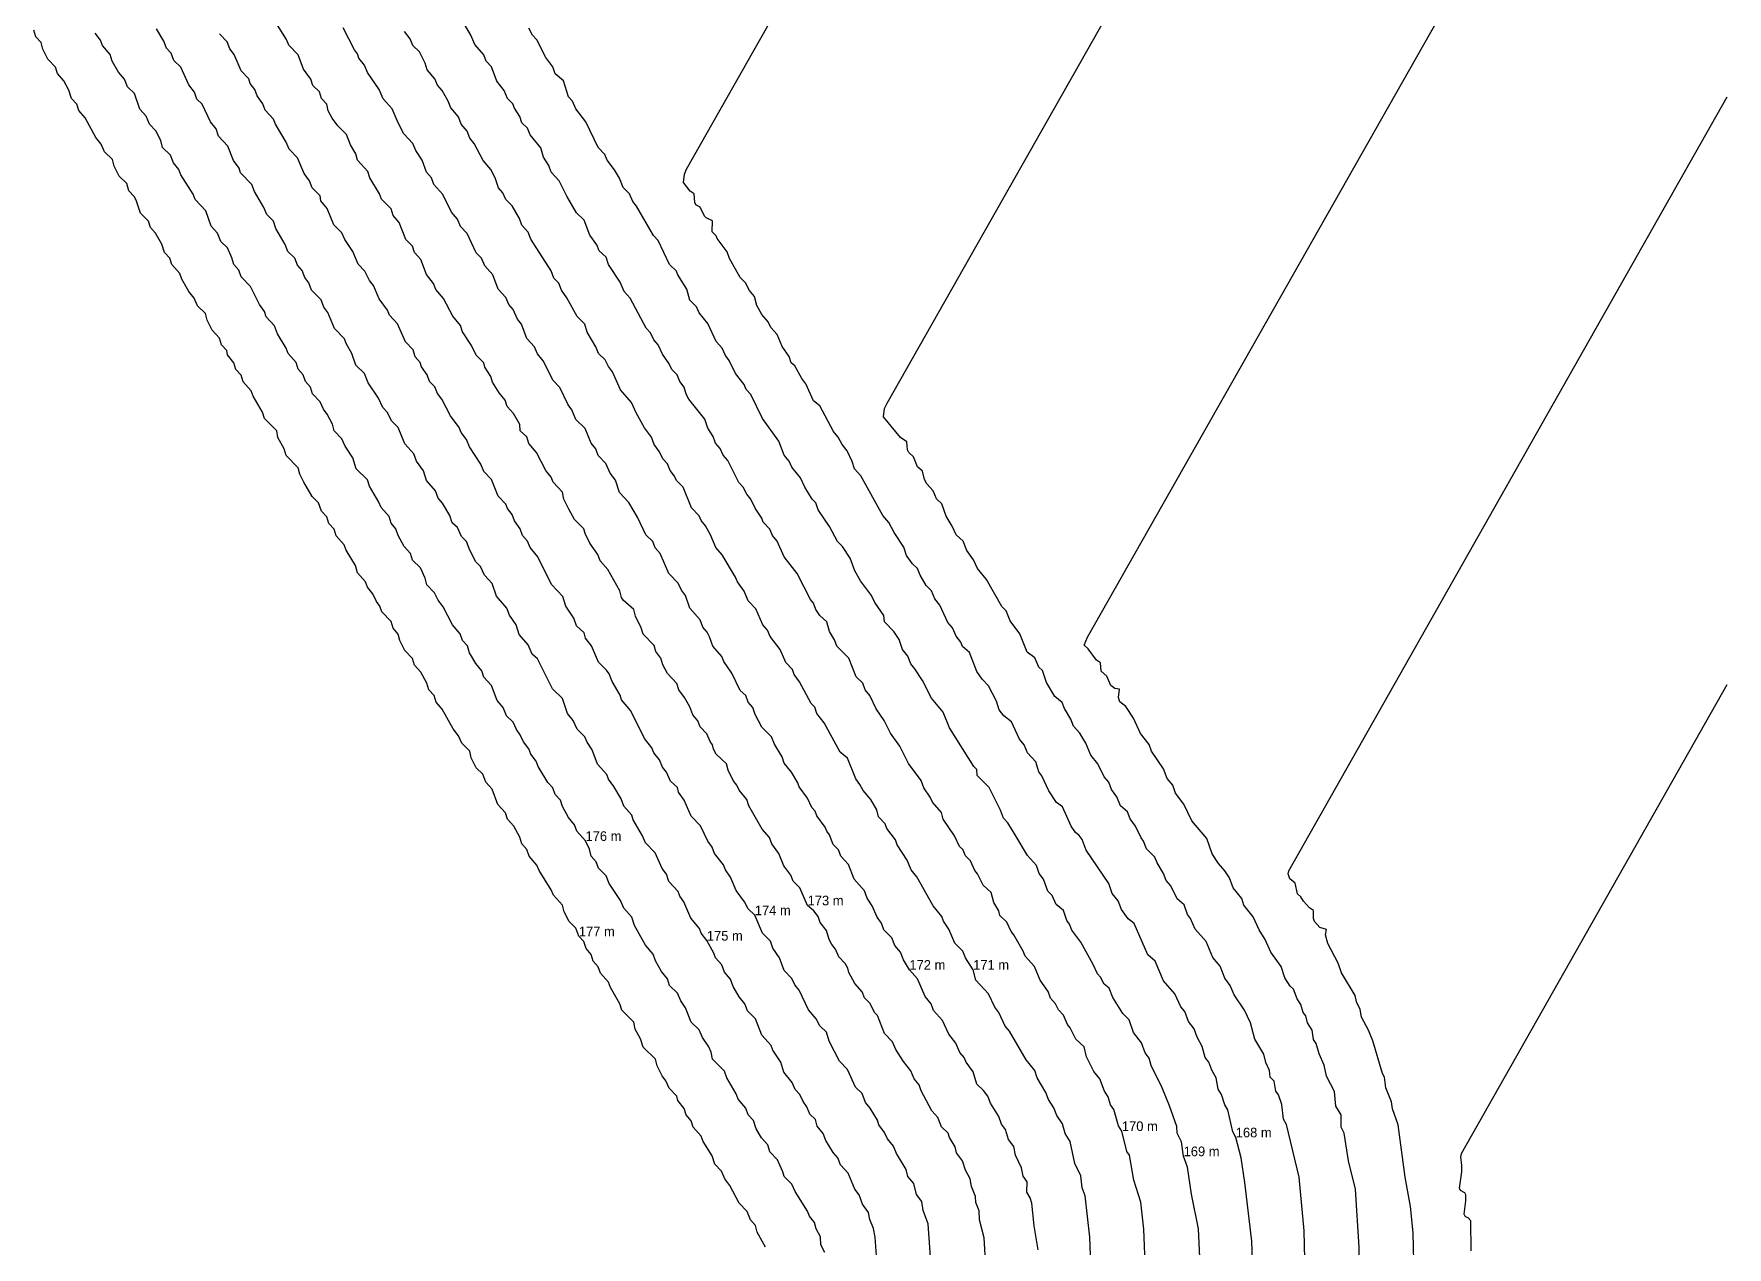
# Model space of a CAD drawing. Header units: metres. Extents: x 248249 to 248387, y 6238853 to 6238972.
# Drawn here: x 248354.18 to 248385.97, y 6238899.27 to 6238922.06 of the extents above; entities that cross this region are included whole.
import ezdxf

# ---------------------------------------------------------------- set-up
doc = ezdxf.new("R2010")
doc.units = ezdxf.units.M
doc.header["$MEASUREMENT"] = 0
for name, color, linetype in [('Contour_Line_Intermediate', 7, 'Continuous'), ('Contour_Line_Major', 7, 'Continuous'), ('FeatureAttribs', 7, 'Continuous')]:
    doc.layers.add(name, color=color, linetype=linetype)

# ---------------------------------------------------------------- blocks, each defined once
blk = doc.blocks.new('FEATURE')

msp = doc.modelspace()

# ---------------------------------------------------------------- linework, layer by layer
at = {"layer": 'Contour_Line_Intermediate', "color": 36, "true_color": 0x804000}
for points in [[(248378.053, 6238898.777, 167), (248378.031, 6238899.578, 167), (248377.941, 6238900.587, 167), (248377.698, 6238901.579, 167), (248377.647, 6238901.677, 167), (248377.615, 6238901.95, 167), (248377.548, 6238902.137, 167), (248377.503, 6238902.205, 167), (248377.47, 6238902.394, 167), (248377.396, 6238902.463, 167), (248377.379, 6238902.593, 167), (248377.313, 6238902.741, 167), (248377.274, 6238902.896, 167), (248377.107, 6238903.18, 167), (248377.027, 6238903.487, 167), (248376.909, 6238903.723, 167), (248376.716, 6238904.01, 167), (248376.643, 6238904.187, 167), (248376.544, 6238904.325, 167), (248376.457, 6238904.548, 167), (248376.317, 6238904.711, 167), (248376.193, 6238905.015, 167), (248375.987, 6238905.245, 167), (248375.898, 6238905.445, 167), (248375.842, 6238905.518, 167), (248375.78, 6238905.699, 167), (248375.645, 6238905.812, 167), (248375.526, 6238906.058, 167), (248375.439, 6238906.161, 167), (248375.391, 6238906.292, 167), (248375.271, 6238906.49, 167), (248375.226, 6238906.598, 167), (248375.072, 6238906.756, 167), (248375.017, 6238906.898, 167), (248374.969, 6238906.963, 167), (248374.867, 6238907.179, 167), (248374.762, 6238907.315, 167), (248374.717, 6238907.446, 167), (248374.585, 6238907.561, 167), (248374.514, 6238907.727, 167), (248374.414, 6238907.87, 167), (248374.363, 6238908.004, 167), (248374.274, 6238908.103, 167), (248374.16, 6238908.347, 167), (248374.028, 6238908.515, 167), (248373.935, 6238908.74, 167), (248373.821, 6238908.926, 167), (248373.698, 6238909.054, 167), (248373.651, 6238909.188, 167), (248373.532, 6238909.387, 167), (248373.488, 6238909.501, 167), (248373.349, 6238909.615, 167), (248373.192, 6238909.875, 167), (248373.119, 6238910.1, 167), (248373.049, 6238910.166, 167), (248372.975, 6238910.337, 167), (248372.833, 6238910.445, 167), (248372.696, 6238910.791, 167), (248372.512, 6238911.035, 167), (248372.439, 6238911.22, 167), (248372.354, 6238911.301, 167), (248372.067, 6238911.813, 167), (248371.901, 6238912.019, 167), (248371.825, 6238912.177, 167), (248371.701, 6238912.353, 167), (248371.627, 6238912.53, 167), (248371.498, 6238912.651, 167), (248371.425, 6238912.815, 167), (248371.312, 6238913, 167), (248371.229, 6238913.229, 167), (248371.128, 6238913.328, 167), (248371.064, 6238913.474, 167), (248370.946, 6238913.607, 167), (248370.905, 6238913.689, 167), (248370.867, 6238913.845, 167), (248370.773, 6238913.929, 167), (248370.698, 6238914.114, 167), (248370.609, 6238914.193, 167), (248370.586, 6238914.246, 167), (248370.57, 6238914.395, 167), (248370.45, 6238914.475, 167), (248370.136, 6238914.867, 167), (248370.154, 6238915.02, 167), (248370.2, 6238915.123, 167), (248376.009, 6238925.365, 167)], [(248367.919, 6238899.274, 177), (248367.758, 6238899.556, 177), (248367.729, 6238899.682, 177), (248367.633, 6238899.79, 177), (248367.574, 6238899.942, 177), (248367.421, 6238900.098, 177), (248367.25, 6238900.433, 177), (248367.153, 6238900.56, 177), (248367.091, 6238900.704, 177), (248366.966, 6238900.833, 177), (248366.914, 6238900.986, 177), (248366.75, 6238901.255, 177), (248366.71, 6238901.356, 177), (248366.561, 6238901.525, 177), (248366.522, 6238901.648, 177), (248366.428, 6238901.757, 177), (248366.388, 6238901.88, 177), (248366.269, 6238902.027, 177), (248366.253, 6238902.11, 177), (248366.109, 6238902.26, 177), (248366.044, 6238902.399, 177), (248365.976, 6238902.493, 177), (248365.884, 6238902.681, 177), (248365.85, 6238902.804, 177), (248365.623, 6238903.03, 177), (248365.572, 6238903.184, 177), (248365.472, 6238903.37, 177), (248365.448, 6238903.499, 177), (248365.22, 6238903.724, 177), (248365.182, 6238903.846, 177), (248365.006, 6238904.148, 177), (248364.967, 6238904.249, 177), (248364.817, 6238904.417, 177), (248364.778, 6238904.54, 177), (248364.679, 6238904.647, 177), (248364.643, 6238904.772, 177), (248364.547, 6238904.88, 177), (248364.509, 6238905.014, 177), (248364.413, 6238905.111, 177), (248364.356, 6238905.264, 177), (248364.233, 6238905.386, 177), (248364.137, 6238905.572, 177), (248364.106, 6238905.697, 177), (248363.934, 6238905.883, 177), (248363.895, 6238905.984, 177), (248363.665, 6238906.345, 177), (248363.625, 6238906.446, 177), (248363.477, 6238906.616, 177), (248363.438, 6238906.739, 177), (248363.342, 6238906.847, 177), (248363.303, 6238906.971, 177), (248363.19, 6238907.177, 177), (248363.072, 6238907.31, 177), (248363.034, 6238907.432, 177), (248362.891, 6238907.583, 177), (248362.787, 6238907.871, 177), (248362.669, 6238908.003, 177), (248362.61, 6238908.156, 177), (248362.487, 6238908.274, 177), (248362.393, 6238908.464, 177), (248362.363, 6238908.589, 177), (248362.216, 6238908.737, 177), (248362.151, 6238908.877, 177), (248362.053, 6238909.004, 177), (248361.848, 6238909.375, 177), (248361.734, 6238909.509, 177), (248361.695, 6238909.632, 177), (248361.597, 6238909.739, 177), (248361.558, 6238909.862, 177), (248361.446, 6238910.069, 177), (248361.329, 6238910.202, 177), (248361.291, 6238910.325, 177), (248361.147, 6238910.476, 177), (248361.054, 6238910.663, 177), (248361.021, 6238910.787, 177), (248360.926, 6238910.896, 177), (248360.887, 6238911.019, 177), (248360.713, 6238911.204, 177), (248360.677, 6238911.307, 177), (248360.61, 6238911.4, 177), (248360.546, 6238911.54, 177), (248360.445, 6238911.668, 177), (248360.407, 6238911.769, 177), (248360.258, 6238911.938, 177), (248360.219, 6238912.073, 177), (248360.044, 6238912.362, 177), (248360.006, 6238912.464, 177), (248359.853, 6238912.631, 177), (248359.815, 6238912.754, 177), (248359.718, 6238912.862, 177), (248359.679, 6238912.985, 177), (248359.583, 6238913.093, 177), (248359.526, 6238913.247, 177), (248359.403, 6238913.368, 177), (248359.246, 6238913.641, 177), (248359.176, 6238913.787, 177), (248359.143, 6238913.91, 177), (248358.916, 6238914.136, 177), (248358.88, 6238914.261, 177), (248358.763, 6238914.476, 177), (248358.74, 6238914.605, 177), (248358.513, 6238914.831, 177), (248358.475, 6238914.953, 177), (248358.299, 6238915.255, 177), (248358.26, 6238915.355, 177), (248358.11, 6238915.523, 177), (248358.071, 6238915.647, 177), (248357.974, 6238915.755, 177), (248357.935, 6238915.877, 177), (248357.818, 6238916.026, 177), (248357.801, 6238916.108, 177), (248357.703, 6238916.217, 177), (248357.666, 6238916.339, 177), (248357.525, 6238916.491, 177), (248357.432, 6238916.679, 177), (248357.399, 6238916.803, 177), (248357.252, 6238916.949, 177), (248357.188, 6238917.091, 177), (248357.088, 6238917.217, 177), (248356.958, 6238917.452, 177), (248356.92, 6238917.554, 177), (248356.77, 6238917.723, 177), (248356.731, 6238917.845, 177), (248356.632, 6238917.952, 177), (248356.579, 6238918.104, 177), (248356.465, 6238918.311, 177), (248356.368, 6238918.417, 177), (248356.329, 6238918.54, 177), (248356.182, 6238918.688, 177), (248356.103, 6238918.933, 177), (248356.061, 6238919.004, 177), (248355.96, 6238919.109, 177), (248355.923, 6238919.243, 177), (248355.781, 6238919.383, 177), (248355.689, 6238919.571, 177), (248355.655, 6238919.695, 177), (248355.508, 6238919.842, 177), (248355.444, 6238919.983, 177), (248355.345, 6238920.11, 177), (248355.142, 6238920.482, 177), (248355.026, 6238920.615, 177), (248354.988, 6238920.738, 177), (248354.888, 6238920.845, 177), (248354.836, 6238920.997, 177), (248354.739, 6238921.175, 177), (248354.625, 6238921.31, 177), (248354.586, 6238921.433, 177), (248354.439, 6238921.581, 177), (248354.347, 6238921.769, 177), (248354.314, 6238921.893, 177), (248354.216, 6238922.001, 177), (248354.179, 6238922.124, 177)], [(248370.019, 6238898.849, 175), (248369.974, 6238899.459, 175), (248369.945, 6238899.627, 175), (248369.875, 6238899.792, 175), (248369.854, 6238899.926, 175), (248369.742, 6238900.083, 175), (248369.675, 6238900.256, 175), (248369.597, 6238900.361, 175), (248369.472, 6238900.666, 175), (248369.324, 6238900.82, 175), (248369.275, 6238900.951, 175), (248369.187, 6238901.049, 175), (248369.051, 6238901.278, 175), (248369.001, 6238901.411, 175), (248368.887, 6238901.545, 175), (248368.855, 6238901.674, 175), (248368.75, 6238901.774, 175), (248368.695, 6238901.907, 175), (248368.625, 6238902.007, 175), (248368.564, 6238902.142, 175), (248368.477, 6238902.235, 175), (248368.421, 6238902.364, 175), (248368.259, 6238902.563, 175), (248368.204, 6238902.749, 175), (248368.054, 6238902.971, 175), (248368.021, 6238903.061, 175), (248367.851, 6238903.252, 175), (248367.729, 6238903.56, 175), (248367.581, 6238903.713, 175), (248367.532, 6238903.844, 175), (248367.423, 6238903.977, 175), (248367.309, 6238904.171, 175), (248367.259, 6238904.304, 175), (248367.145, 6238904.438, 175), (248367.1, 6238904.576, 175), (248366.98, 6238904.706, 175), (248366.948, 6238904.797, 175), (248366.816, 6238905.03, 175), (248366.71, 6238905.168, 175), (248366.679, 6238905.258, 175), (248366.513, 6238905.453, 175), (248366.386, 6238905.756, 175), (248366.311, 6238905.863, 175), (248366.279, 6238905.954, 175), (248366.103, 6238906.141, 175), (248366.057, 6238906.275, 175), (248365.978, 6238906.381, 175), (248365.848, 6238906.679, 175), (248365.663, 6238906.864, 175), (248365.607, 6238906.995, 175), (248365.432, 6238907.297, 175), (248365.407, 6238907.388, 175), (248365.256, 6238907.555, 175), (248365.207, 6238907.691, 175), (248365.072, 6238907.924, 175), (248364.968, 6238908.061, 175), (248364.936, 6238908.151, 175), (248364.765, 6238908.341, 175), (248364.661, 6238908.611, 175), (248364.566, 6238908.754, 175), (248364.527, 6238908.855, 175), (248364.384, 6238909.001, 175), (248364.307, 6238909.162, 175), (248364.2, 6238909.296, 175), (248364.105, 6238909.573, 175), (248363.921, 6238909.757, 175), (248363.636, 6238910.319, 175), (248363.539, 6238910.411, 175), (248363.464, 6238910.584, 175), (248363.294, 6238910.776, 175), (248363.238, 6238910.961, 175), (248363.11, 6238911.142, 175), (248363.058, 6238911.275, 175), (248362.867, 6238911.499, 175), (248362.786, 6238911.736, 175), (248362.641, 6238911.894, 175), (248362.565, 6238912.055, 175), (248362.475, 6238912.15, 175), (248362.351, 6238912.391, 175), (248362.304, 6238912.522, 175), (248362.208, 6238912.62, 175), (248362.131, 6238912.784, 175), (248362.035, 6238912.877, 175), (248361.988, 6238913.013, 175), (248361.852, 6238913.244, 175), (248361.77, 6238913.34, 175), (248361.72, 6238913.477, 175), (248361.551, 6238913.669, 175), (248361.495, 6238913.854, 175), (248361.367, 6238914.035, 175), (248361.315, 6238914.168, 175), (248361.145, 6238914.36, 175), (248361.019, 6238914.663, 175), (248360.897, 6238914.787, 175), (248360.822, 6238914.948, 175), (248360.732, 6238915.043, 175), (248360.65, 6238915.216, 175), (248360.456, 6238915.504, 175), (248360.388, 6238915.677, 175), (248360.226, 6238915.835, 175), (248360.152, 6238916.052, 175), (248360.044, 6238916.242, 175), (248360.012, 6238916.332, 175), (248359.826, 6238916.526, 175), (248359.7, 6238916.825, 175), (248359.624, 6238916.927, 175), (248359.572, 6238917.061, 175), (248359.392, 6238917.243, 175), (248359.344, 6238917.378, 175), (248359.268, 6238917.484, 175), (248359.217, 6238917.611, 175), (248359.13, 6238917.712, 175), (248359.08, 6238917.841, 175), (248358.949, 6238917.967, 175), (248358.901, 6238918.103, 175), (248358.722, 6238918.4, 175), (248358.679, 6238918.536, 175), (248358.553, 6238918.663, 175), (248358.5, 6238918.798, 175), (248358.32, 6238919.095, 175), (248358.269, 6238919.227, 175), (248358.059, 6238919.449, 175), (248358.032, 6238919.537, 175), (248357.926, 6238919.681, 175), (248357.823, 6238919.95, 175), (248357.649, 6238920.136, 175), (248357.601, 6238920.27, 175), (248357.498, 6238920.406, 175), (248357.337, 6238920.733, 175), (248357.242, 6238920.83, 175), (248357.198, 6238920.961, 175), (248357.091, 6238921.097, 175), (248356.937, 6238921.429, 175), (248356.81, 6238921.556, 175), (248356.756, 6238921.691, 175), (248356.671, 6238921.786, 175), (248356.619, 6238921.919, 175), (248356.483, 6238922.149, 175)], [(248372.057, 6238898.912, 173), (248372.023, 6238899.451, 173), (248371.933, 6238899.788, 173), (248371.929, 6238899.959, 173), (248371.868, 6238900.115, 173), (248371.862, 6238900.223, 173), (248371.784, 6238900.413, 173), (248371.758, 6238900.558, 173), (248371.676, 6238900.719, 173), (248371.617, 6238900.894, 173), (248371.506, 6238901.044, 173), (248371.478, 6238901.157, 173), (248371.373, 6238901.336, 173), (248371.35, 6238901.415, 173), (248371.223, 6238901.536, 173), (248371.156, 6238901.709, 173), (248371.04, 6238901.834, 173), (248370.842, 6238902.21, 173), (248370.804, 6238902.322, 173), (248370.707, 6238902.437, 173), (248370.649, 6238902.586, 173), (248370.506, 6238902.761, 173), (248370.365, 6238902.984, 173), (248370.304, 6238903.13, 173), (248370.155, 6238903.283, 173), (248370.018, 6238903.622, 173), (248369.963, 6238903.682, 173), (248369.882, 6238903.852, 173), (248369.779, 6238903.953, 173), (248369.735, 6238904.068, 173), (248369.597, 6238904.227, 173), (248369.482, 6238904.434, 173), (248369.463, 6238904.513, 173), (248369.414, 6238904.602, 173), (248369.296, 6238904.726, 173), (248369.235, 6238904.867, 173), (248369.162, 6238904.956, 173), (248369.114, 6238905.049, 173), (248369.062, 6238905.221, 173), (248368.946, 6238905.369, 173), (248368.909, 6238905.483, 173), (248368.826, 6238905.587, 173), (248368.708, 6238905.692, 173), (248368.563, 6238906.023, 173), (248368.434, 6238906.147, 173), (248368.391, 6238906.258, 173), (248368.261, 6238906.435, 173), (248368.17, 6238906.663, 173), (248368.035, 6238906.845, 173), (248367.993, 6238906.965, 173), (248367.852, 6238907.12, 173), (248367.605, 6238907.561, 173), (248367.565, 6238907.677, 173), (248367.422, 6238907.852, 173), (248367.379, 6238907.95, 173), (248367.312, 6238908.038, 173), (248367.218, 6238908.228, 173), (248367.186, 6238908.347, 173), (248366.99, 6238908.529, 173), (248366.941, 6238908.622, 173), (248366.923, 6238908.703, 173), (248366.876, 6238908.769, 173), (248366.814, 6238908.913, 173), (248366.692, 6238909.043, 173), (248366.649, 6238909.157, 173), (248366.552, 6238909.267, 173), (248366.498, 6238909.417, 173), (248366.399, 6238909.596, 173), (248366.293, 6238909.738, 173), (248366.251, 6238909.859, 173), (248366.076, 6238910.047, 173), (248365.989, 6238910.21, 173), (248365.954, 6238910.334, 173), (248365.86, 6238910.457, 173), (248365.824, 6238910.572, 173), (248365.62, 6238910.782, 173), (248365.582, 6238910.902, 173), (248365.476, 6238911.123, 173), (248365.443, 6238911.245, 173), (248365.247, 6238911.421, 173), (248365.216, 6238911.471, 173), (248365.18, 6238911.597, 173), (248364.96, 6238911.996, 173), (248364.81, 6238912.163, 173), (248364.772, 6238912.282, 173), (248364.617, 6238912.49, 173), (248364.529, 6238912.673, 173), (248364.506, 6238912.763, 173), (248364.333, 6238912.94, 173), (248364.226, 6238913.128, 173), (248364.132, 6238913.321, 173), (248364.106, 6238913.448, 173), (248363.933, 6238913.636, 173), (248363.89, 6238913.733, 173), (248363.79, 6238913.858, 173), (248363.616, 6238914.192, 173), (248363.474, 6238914.363, 173), (248363.437, 6238914.49, 173), (248363.31, 6238914.6, 173), (248363.305, 6238914.724, 173), (248363.186, 6238914.926, 173), (248363.068, 6238915.057, 173), (248363.029, 6238915.179, 173), (248362.916, 6238915.314, 173), (248362.793, 6238915.514, 173), (248362.757, 6238915.625, 173), (248362.65, 6238915.796, 173), (248362.63, 6238915.876, 173), (248362.482, 6238916.021, 173), (248362.394, 6238916.205, 173), (248362.231, 6238916.458, 173), (248362.191, 6238916.58, 173), (248362.048, 6238916.752, 173), (248361.874, 6238917.086, 173), (248361.73, 6238917.256, 173), (248361.686, 6238917.371, 173), (248361.552, 6238917.539, 173), (248361.443, 6238917.819, 173), (248361.326, 6238917.95, 173), (248361.287, 6238918.072, 173), (248361.162, 6238918.196, 173), (248361.04, 6238918.513, 173), (248360.928, 6238918.646, 173), (248360.886, 6238918.769, 173), (248360.707, 6238918.95, 173), (248360.668, 6238919.054, 173), (248360.489, 6238919.35, 173), (248360.451, 6238919.473, 173), (248360.255, 6238919.687, 173), (248360.223, 6238919.804, 173), (248360.122, 6238919.971, 173), (248360.048, 6238920.168, 173), (248359.886, 6238920.331, 173), (248359.783, 6238920.47, 173), (248359.705, 6238920.61, 173), (248359.678, 6238920.734, 173), (248359.583, 6238920.843, 173), (248359.544, 6238920.966, 173), (248359.419, 6238921.089, 173), (248359.378, 6238921.208, 173), (248359.245, 6238921.392, 173), (248359.143, 6238921.662, 173), (248358.964, 6238921.844, 173), (248358.926, 6238921.947, 173), (248358.724, 6238922.266, 173)], [(248374.035, 6238898.779, 171), (248374.009, 6238899.464, 171), (248373.918, 6238900.236, 171), (248373.862, 6238900.387, 171), (248373.84, 6238900.611, 171), (248373.726, 6238900.847, 171), (248373.636, 6238901.255, 171), (248373.542, 6238901.41, 171), (248373.497, 6238901.59, 171), (248373.391, 6238901.744, 171), (248373.332, 6238901.893, 171), (248373.23, 6238902.047, 171), (248373.179, 6238902.178, 171), (248373.018, 6238902.455, 171), (248372.977, 6238902.589, 171), (248372.811, 6238902.79, 171), (248372.497, 6238903.332, 171), (248372.417, 6238903.424, 171), (248372.297, 6238903.683, 171), (248372.221, 6238903.783, 171), (248372.106, 6238904.03, 171), (248371.87, 6238904.286, 171), (248371.817, 6238904.484, 171), (248371.676, 6238904.705, 171), (248371.621, 6238904.835, 171), (248371.471, 6238904.985, 171), (248371.359, 6238905.244, 171), (248371.258, 6238905.393, 171), (248371.231, 6238905.481, 171), (248371.069, 6238905.684, 171), (248370.759, 6238906.226, 171), (248370.652, 6238906.36, 171), (248370.576, 6238906.538, 171), (248370.391, 6238906.83, 171), (248370.361, 6238906.922, 171), (248370.196, 6238907.133, 171), (248370.166, 6238907.224, 171), (248370.042, 6238907.357, 171), (248370.008, 6238907.488, 171), (248369.893, 6238907.681, 171), (248369.749, 6238907.846, 171), (248369.692, 6238907.964, 171), (248369.611, 6238908.066, 171), (248369.455, 6238908.453, 171), (248369.319, 6238908.568, 171), (248369.019, 6238909.12, 171), (248368.883, 6238909.293, 171), (248368.841, 6238909.414, 171), (248368.774, 6238909.485, 171), (248368.555, 6238909.887, 171), (248368.455, 6238910.026, 171), (248368.424, 6238910.118, 171), (248368.302, 6238910.25, 171), (248368.191, 6238910.495, 171), (248368.007, 6238910.74, 171), (248367.952, 6238910.857, 171), (248367.869, 6238910.962, 171), (248367.739, 6238911.26, 171), (248367.593, 6238911.413, 171), (248367.518, 6238911.591, 171), (248367.39, 6238911.766, 171), (248367.353, 6238911.856, 171), (248367.102, 6238912.274, 171), (248366.987, 6238912.411, 171), (248366.885, 6238912.649, 171), (248366.79, 6238912.816, 171), (248366.709, 6238912.918, 171), (248366.673, 6238913.004, 171), (248366.525, 6238913.155, 171), (248366.37, 6238913.543, 171), (248366.244, 6238913.667, 171), (248366.211, 6238913.751, 171), (248366.125, 6238913.855, 171), (248366.076, 6238913.982, 171), (248365.987, 6238914.077, 171), (248365.926, 6238914.207, 171), (248365.827, 6238914.347, 171), (248365.779, 6238914.483, 171), (248365.645, 6238914.658, 171), (248365.489, 6238914.939, 171), (248365.401, 6238915.137, 171), (248365.192, 6238915.369, 171), (248365.047, 6238915.711, 171), (248364.968, 6238915.811, 171), (248364.907, 6238915.933, 171), (248364.783, 6238916.051, 171), (248364.733, 6238916.179, 171), (248364.57, 6238916.454, 171), (248364.524, 6238916.602, 171), (248364.38, 6238916.751, 171), (248364.186, 6238917.101, 171), (248364.085, 6238917.242, 171), (248364.039, 6238917.373, 171), (248363.946, 6238917.468, 171), (248363.892, 6238917.604, 171), (248363.514, 6238918.198, 171), (248363.462, 6238918.333, 171), (248363.34, 6238918.465, 171), (248363.298, 6238918.591, 171), (248363.163, 6238918.825, 171), (248363.039, 6238918.944, 171), (248362.987, 6238919.071, 171), (248362.902, 6238919.167, 171), (248362.84, 6238919.35, 171), (248362.758, 6238919.507, 171), (248362.614, 6238919.678, 171), (248362.445, 6238919.995, 171), (248362.367, 6238920.1, 171), (248362.315, 6238920.227, 171), (248362.203, 6238920.359, 171), (248362.151, 6238920.498, 171), (248362.01, 6238920.668, 171), (248361.961, 6238920.793, 171), (248361.848, 6238920.991, 171), (248361.76, 6238921.091, 171), (248361.706, 6238921.211, 171), (248361.567, 6238921.383, 171), (248361.526, 6238921.506, 171), (248361.42, 6238921.72, 171), (248361.296, 6238921.839, 171), (248361.246, 6238921.964, 171), (248361.137, 6238922.101, 171)], [(248376.074, 6238899.089, 169), (248376.046, 6238899.617, 169), (248375.918, 6238900.267, 169), (248375.839, 6238900.777, 169), (248375.769, 6238900.982, 169), (248375.727, 6238901.254, 169), (248375.645, 6238901.412, 169), (248375.643, 6238901.541, 169), (248375.506, 6238901.926, 169), (248375.367, 6238902.264, 169), (248375.161, 6238902.685, 169), (248375.122, 6238902.82, 169), (248375.046, 6238902.926, 169), (248374.979, 6238903.108, 169), (248374.83, 6238903.302, 169), (248374.745, 6238903.542, 169), (248374.626, 6238903.663, 169), (248374.44, 6238903.964, 169), (248374.368, 6238904.136, 169), (248374.278, 6238904.215, 169), (248374.206, 6238904.344, 169), (248374.15, 6238904.404, 169), (248374.073, 6238904.582, 169), (248373.837, 6238905.002, 169), (248373.669, 6238905.226, 169), (248373.626, 6238905.342, 169), (248373.576, 6238905.409, 169), (248373.513, 6238905.597, 169), (248373.377, 6238905.711, 169), (248373.301, 6238905.876, 169), (248373.217, 6238905.958, 169), (248373.138, 6238906.182, 169), (248373.058, 6238906.292, 169), (248373.004, 6238906.438, 169), (248372.835, 6238906.63, 169), (248372.607, 6238907.019, 169), (248372.465, 6238907.24, 169), (248372.385, 6238907.332, 169), (248372.331, 6238907.477, 169), (248372.12, 6238907.906, 169), (248371.895, 6238908.128, 169), (248371.884, 6238908.245, 169), (248371.832, 6238908.302, 169), (248371.371, 6238909.024, 169), (248371.251, 6238909.318, 169), (248371.036, 6238909.583, 169), (248370.865, 6238909.913, 169), (248370.724, 6238910.135, 169), (248370.645, 6238910.226, 169), (248370.59, 6238910.372, 169), (248370.489, 6238910.498, 169), (248370.427, 6238910.687, 169), (248370.329, 6238910.836, 169), (248370.153, 6238911.016, 169), (248370.142, 6238911.134, 169), (248369.969, 6238911.381, 169), (248369.906, 6238911.513, 169), (248369.702, 6238911.784, 169), (248369.593, 6238911.971, 169), (248369.508, 6238912.212, 169), (248369.364, 6238912.429, 169), (248369.267, 6238912.523, 169), (248369.122, 6238912.805, 169), (248368.905, 6238913.12, 169), (248368.861, 6238913.252, 169), (248368.793, 6238913.321, 169), (248368.653, 6238913.546, 169), (248368.575, 6238913.722, 169), (248368.41, 6238913.921, 169), (248368.361, 6238914.035, 169), (248368.268, 6238914.142, 169), (248368.165, 6238914.408, 169), (248367.86, 6238914.832, 169), (248367.645, 6238915.286, 169), (248367.556, 6238915.377, 169), (248367.514, 6238915.469, 169), (248367.352, 6238915.677, 169), (248367.237, 6238915.924, 169), (248367.165, 6238916.014, 169), (248367.106, 6238916.155, 169), (248366.994, 6238916.281, 169), (248366.833, 6238916.616, 169), (248366.67, 6238916.82, 169), (248366.621, 6238916.93, 169), (248366.499, 6238917.058, 169), (248366.442, 6238917.259, 169), (248366.274, 6238917.529, 169), (248366.246, 6238917.603, 169), (248366.116, 6238917.723, 169), (248365.902, 6238918.178, 169), (248365.814, 6238918.272, 169), (248365.496, 6238918.818, 169), (248365.424, 6238918.908, 169), (248365.364, 6238919.05, 169), (248365.246, 6238919.173, 169), (248365.178, 6238919.346, 169), (248365.084, 6238919.503, 169), (248364.946, 6238919.682, 169), (248364.903, 6238919.793, 169), (248364.774, 6238919.921, 169), (248364.543, 6238920.405, 169), (248364.356, 6238920.645, 169), (248364.294, 6238920.789, 169), (248364.221, 6238920.876, 169), (248364.125, 6238921.174, 169), (248363.965, 6238921.308, 169), (248363.924, 6238921.434, 169), (248363.794, 6238921.611, 169), (248363.622, 6238921.944, 169), (248363.54, 6238922.029, 169), (248363.472, 6238922.16, 169)], [(248380.096, 6238898.741, 165), (248380.079, 6238899.544, 165), (248380.027, 6238900.035, 165), (248379.932, 6238900.59, 165), (248379.798, 6238901.568, 165), (248379.694, 6238901.869, 165), (248379.672, 6238902, 165), (248379.564, 6238902.268, 165), (248379.541, 6238902.465, 165), (248379.502, 6238902.537, 165), (248379.321, 6238903.146, 165), (248379.243, 6238903.348, 165), (248379.112, 6238903.592, 165), (248379.082, 6238903.737, 165), (248379.016, 6238903.88, 165), (248378.991, 6238904.002, 165), (248378.734, 6238904.427, 165), (248378.673, 6238904.605, 165), (248378.479, 6238904.977, 165), (248378.436, 6238905.137, 165), (248378.452, 6238905.236, 165), (248378.327, 6238905.274, 165), (248378.227, 6238905.392, 165), (248378.21, 6238905.448, 165), (248378.208, 6238905.595, 165), (248378.13, 6238905.645, 165), (248378.018, 6238905.771, 165), (248377.97, 6238905.854, 165), (248377.907, 6238905.91, 165), (248377.863, 6238906.108, 165), (248377.765, 6238906.188, 165), (248377.734, 6238906.286, 165), (248377.743, 6238906.341, 165), (248385.975, 6238920.871, 165)]]:
    msp.add_polyline3d(points, dxfattribs=at)
at = {"layer": 'Contour_Line_Major', "color": 36, "true_color": 0x804000}
for points in [[(248379.067, 6238898.293, 166), (248379.067, 6238899.277, 166), (248378.994, 6238900.364, 166), (248378.866, 6238900.892, 166), (248378.786, 6238901.412, 166), (248378.727, 6238901.527, 166), (248378.726, 6238901.76, 166), (248378.624, 6238901.919, 166), (248378.602, 6238902.194, 166), (248378.449, 6238902.486, 166), (248378.407, 6238902.691, 166), (248378.314, 6238902.902, 166), (248378.256, 6238903.097, 166), (248378.207, 6238903.175, 166), (248378.18, 6238903.351, 166), (248378.092, 6238903.486, 166), (248378.062, 6238903.618, 166), (248378.012, 6238903.683, 166), (248377.969, 6238903.833, 166), (248377.9, 6238903.936, 166), (248377.833, 6238904.117, 166), (248377.772, 6238904.175, 166), (248377.672, 6238904.331, 166), (248377.599, 6238904.542, 166), (248377.406, 6238904.813, 166), (248377.303, 6238905.054, 166), (248377.185, 6238905.234, 166), (248377.074, 6238905.477, 166), (248376.897, 6238905.693, 166), (248376.86, 6238905.819, 166), (248376.7, 6238906.024, 166), (248376.628, 6238906.209, 166), (248376.54, 6238906.343, 166), (248376.422, 6238906.476, 166), (248376.308, 6238906.659, 166), (248376.205, 6238906.947, 166), (248375.926, 6238907.279, 166), (248375.771, 6238907.591, 166), (248375.616, 6238907.8, 166), (248375.566, 6238907.95, 166), (248375.459, 6238908.075, 166), (248375.391, 6238908.257, 166), (248375.164, 6238908.588, 166), (248375.12, 6238908.714, 166), (248374.957, 6238908.918, 166), (248374.828, 6238909.206, 166), (248374.682, 6238909.424, 166), (248374.571, 6238909.513, 166), (248374.549, 6238909.594, 166), (248374.563, 6238909.749, 166), (248374.48, 6238909.766, 166), (248374.399, 6238909.821, 166), (248374.325, 6238909.997, 166), (248374.222, 6238910.092, 166), (248374.207, 6238910.243, 166), (248374.132, 6238910.295, 166), (248373.977, 6238910.51, 166), (248373.902, 6238910.579, 166), (248373.966, 6238910.729, 166), (248382.332, 6238925.481, 166)], [(248377.075, 6238898.647, 168), (248377.047, 6238899.389, 168), (248376.919, 6238900.491, 168), (248376.849, 6238900.949, 168), (248376.748, 6238901.336, 168), (248376.696, 6238901.44, 168), (248376.6, 6238901.853, 168), (248376.54, 6238901.947, 168), (248376.478, 6238902.141, 168), (248376.416, 6238902.243, 168), (248376.377, 6238902.456, 168), (248376.296, 6238902.598, 168), (248376.242, 6238902.749, 168), (248376.173, 6238902.837, 168), (248376.118, 6238903.039, 168), (248376.022, 6238903.218, 168), (248375.965, 6238903.374, 168), (248375.862, 6238903.509, 168), (248375.792, 6238903.701, 168), (248375.715, 6238903.784, 168), (248375.604, 6238904.033, 168), (248375.394, 6238904.277, 168), (248375.233, 6238904.647, 168), (248375.099, 6238904.761, 168), (248374.839, 6238905.35, 168), (248374.729, 6238905.438, 168), (248374.604, 6238905.616, 168), (248374.542, 6238905.774, 168), (248374.427, 6238905.916, 168), (248374.365, 6238906.102, 168), (248373.94, 6238906.727, 168), (248373.866, 6238906.928, 168), (248373.807, 6238907.003, 168), (248373.737, 6238907.058, 168), (248373.655, 6238907.179, 168), (248373.492, 6238907.542, 168), (248373.384, 6238907.626, 168), (248373.239, 6238907.844, 168), (248373.108, 6238908.125, 168), (248373.053, 6238908.197, 168), (248372.991, 6238908.39, 168), (248372.84, 6238908.553, 168), (248372.774, 6238908.705, 168), (248372.685, 6238908.811, 168), (248372.537, 6238909.141, 168), (248372.393, 6238909.253, 168), (248372.307, 6238909.364, 168), (248372.254, 6238909.524, 168), (248372.106, 6238909.811, 168), (248371.986, 6238909.94, 168), (248371.883, 6238910.086, 168), (248371.751, 6238910.437, 168), (248371.618, 6238910.552, 168), (248371.585, 6238910.632, 168), (248371.499, 6238910.744, 168), (248371.428, 6238910.903, 168), (248371.342, 6238911.006, 168), (248371.193, 6238911.329, 168), (248371.099, 6238911.45, 168), (248371.035, 6238911.598, 168), (248370.935, 6238911.698, 168), (248370.82, 6238911.892, 168), (248370.77, 6238912.015, 168), (248370.677, 6238912.106, 168), (248370.566, 6238912.264, 168), (248370.513, 6238912.416, 168), (248370.336, 6238912.69, 168), (248370.236, 6238912.883, 168), (248370.121, 6238913.01, 168), (248369.706, 6238913.754, 168), (248369.588, 6238913.886, 168), (248369.547, 6238914.029, 168), (248369.453, 6238914.226, 168), (248369.358, 6238914.346, 168), (248369.284, 6238914.486, 168), (248369.194, 6238914.59, 168), (248368.938, 6238915.069, 168), (248368.821, 6238915.164, 168), (248368.672, 6238915.482, 168), (248368.597, 6238915.584, 168), (248368.468, 6238915.822, 168), (248368.402, 6238915.878, 168), (248368.359, 6238916, 168), (248368.229, 6238916.183, 168), (248368.134, 6238916.409, 168), (248368.019, 6238916.54, 168), (248367.967, 6238916.648, 168), (248367.848, 6238916.784, 168), (248367.757, 6238916.957, 168), (248367.712, 6238917.122, 168), (248367.617, 6238917.24, 168), (248367.545, 6238917.381, 168), (248367.443, 6238917.48, 168), (248367.239, 6238917.839, 168), (248367.198, 6238917.965, 168), (248367.008, 6238918.212, 168), (248366.994, 6238918.261, 168), (248366.919, 6238918.339, 168), (248366.924, 6238918.544, 168), (248366.804, 6238918.604, 168), (248366.773, 6238918.634, 168), (248366.692, 6238918.802, 168), (248366.609, 6238918.847, 168), (248366.589, 6238918.888, 168), (248366.576, 6238919.049, 168), (248366.505, 6238919.102, 168), (248366.379, 6238919.263, 168), (248366.394, 6238919.42, 168), (248366.435, 6238919.517, 168), (248369.62, 6238925.133, 168)], [(248369.03, 6238899.174, 176), (248368.959, 6238899.32, 176), (248368.951, 6238899.469, 176), (248368.867, 6238899.619, 176), (248368.838, 6238899.738, 176), (248368.743, 6238899.855, 176), (248368.706, 6238899.953, 176), (248368.477, 6238900.318, 176), (248368.414, 6238900.459, 176), (248368.266, 6238900.604, 176), (248368.245, 6238900.687, 176), (248368.141, 6238900.915, 176), (248367.996, 6238901.065, 176), (248367.963, 6238901.193, 176), (248367.843, 6238901.325, 176), (248367.743, 6238901.494, 176), (248367.691, 6238901.654, 176), (248367.594, 6238901.76, 176), (248367.55, 6238901.884, 176), (248367.406, 6238902.055, 176), (248367.366, 6238902.155, 176), (248367.19, 6238902.455, 176), (248367.147, 6238902.577, 176), (248366.924, 6238902.801, 176), (248366.898, 6238902.933, 176), (248366.852, 6238903.033, 176), (248366.733, 6238903.211, 176), (248366.671, 6238903.352, 176), (248366.523, 6238903.498, 176), (248366.418, 6238903.766, 176), (248366.327, 6238903.902, 176), (248366.266, 6238904.045, 176), (248366.118, 6238904.189, 176), (248366.079, 6238904.315, 176), (248365.965, 6238904.449, 176), (248365.851, 6238904.653, 176), (248365.807, 6238904.777, 176), (248365.663, 6238904.947, 176), (248365.46, 6238905.315, 176), (248365.405, 6238905.469, 176), (248365.256, 6238905.639, 176), (248365.196, 6238905.783, 176), (248364.984, 6238906.101, 176), (248364.927, 6238906.244, 176), (248364.779, 6238906.389, 176), (248364.736, 6238906.511, 176), (248364.642, 6238906.618, 176), (248364.611, 6238906.747, 176), (248364.538, 6238906.902, 176), (248364.375, 6238907.083, 176), (248364.334, 6238907.206, 176), (248364.221, 6238907.341, 176), (248364.108, 6238907.546, 176), (248364.065, 6238907.669, 176), (248363.969, 6238907.775, 176), (248363.926, 6238907.897, 176), (248363.831, 6238908.001, 176), (248363.646, 6238908.3, 176), (248363.609, 6238908.401, 176), (248363.513, 6238908.532, 176), (248363.474, 6238908.63, 176), (248363.372, 6238908.76, 176), (248363.311, 6238908.896, 176), (248363.24, 6238908.992, 176), (248363.18, 6238909.134, 176), (248363.057, 6238909.252, 176), (248362.993, 6238909.405, 176), (248362.879, 6238909.539, 176), (248362.774, 6238909.822, 176), (248362.631, 6238909.976, 176), (248362.591, 6238910.098, 176), (248362.477, 6238910.233, 176), (248362.361, 6238910.435, 176), (248362.322, 6238910.562, 176), (248362.226, 6238910.668, 176), (248362.184, 6238910.791, 176), (248362.04, 6238910.962, 176), (248361.868, 6238911.296, 176), (248361.769, 6238911.424, 176), (248361.705, 6238911.561, 176), (248361.557, 6238911.708, 176), (248361.527, 6238911.837, 176), (248361.437, 6238912.027, 176), (248361.289, 6238912.172, 176), (248361.25, 6238912.298, 176), (248361.135, 6238912.431, 176), (248361.021, 6238912.634, 176), (248360.979, 6238912.76, 176), (248360.888, 6238912.869, 176), (248360.848, 6238912.991, 176), (248360.698, 6238913.161, 176), (248360.659, 6238913.26, 176), (248360.483, 6238913.561, 176), (248360.441, 6238913.684, 176), (248360.234, 6238913.886, 176), (248360.167, 6238914.092, 176), (248360.026, 6238914.317, 176), (248359.962, 6238914.454, 176), (248359.816, 6238914.604, 176), (248359.784, 6238914.73, 176), (248359.689, 6238914.913, 176), (248359.617, 6238915.008, 176), (248359.557, 6238915.147, 176), (248359.413, 6238915.298, 176), (248359.373, 6238915.421, 176), (248359.277, 6238915.527, 176), (248359.238, 6238915.653, 176), (248359.144, 6238915.76, 176), (248359.102, 6238915.884, 176), (248358.955, 6238916.053, 176), (248358.915, 6238916.152, 176), (248358.752, 6238916.421, 176), (248358.698, 6238916.576, 176), (248358.544, 6238916.744, 176), (248358.508, 6238916.844, 176), (248358.414, 6238916.976, 176), (248358.244, 6238917.309, 176), (248358.071, 6238917.495, 176), (248358.03, 6238917.618, 176), (248357.935, 6238917.725, 176), (248357.899, 6238917.852, 176), (248357.813, 6238918.04, 176), (248357.689, 6238918.16, 176), (248357.627, 6238918.312, 176), (248357.511, 6238918.446, 176), (248357.408, 6238918.731, 176), (248357.211, 6238918.945, 176), (248357.172, 6238919.045, 176), (248356.939, 6238919.407, 176), (248356.902, 6238919.506, 176), (248356.801, 6238919.636, 176), (248356.742, 6238919.777, 176), (248356.596, 6238919.925, 176), (248356.563, 6238920.051, 176), (248356.471, 6238920.237, 176), (248356.348, 6238920.357, 176), (248356.287, 6238920.511, 176), (248356.169, 6238920.643, 176), (248356.069, 6238920.933, 176), (248355.939, 6238921.058, 176), (248355.883, 6238921.204, 176), (248355.766, 6238921.337, 176), (248355.652, 6238921.54, 176), (248355.615, 6238921.669, 176), (248355.467, 6238921.838, 176), (248355.428, 6238921.938, 176), (248355.33, 6238922.068, 176)], [(248371.037, 6238898.824, 174), (248370.971, 6238899.714, 174), (248370.876, 6238899.965, 174), (248370.854, 6238900.129, 174), (248370.753, 6238900.265, 174), (248370.7, 6238900.467, 174), (248370.59, 6238900.599, 174), (248370.557, 6238900.734, 174), (248370.379, 6238901.032, 174), (248370.324, 6238901.173, 174), (248370.207, 6238901.306, 174), (248370.155, 6238901.426, 174), (248370.047, 6238901.574, 174), (248370.02, 6238901.659, 174), (248369.882, 6238901.885, 174), (248369.794, 6238901.993, 174), (248369.734, 6238902.157, 174), (248369.609, 6238902.278, 174), (248369.459, 6238902.612, 174), (248369.309, 6238902.769, 174), (248369.11, 6238903.144, 174), (248369.06, 6238903.312, 174), (248368.935, 6238903.431, 174), (248368.87, 6238903.56, 174), (248368.727, 6238903.729, 174), (248368.552, 6238904.097, 174), (248368.466, 6238904.199, 174), (248368.414, 6238904.321, 174), (248368.265, 6238904.472, 174), (248368.182, 6238904.706, 174), (248368.054, 6238904.887, 174), (248368.013, 6238905.017, 174), (248367.864, 6238905.168, 174), (248367.717, 6238905.507, 174), (248367.591, 6238905.626, 174), (248367.526, 6238905.757, 174), (248367.368, 6238905.972, 174), (248367.261, 6238906.221, 174), (248367.167, 6238906.361, 174), (248367.129, 6238906.453, 174), (248366.958, 6238906.663, 174), (248366.918, 6238906.783, 174), (248366.836, 6238906.9, 174), (248366.697, 6238907.187, 174), (248366.522, 6238907.367, 174), (248366.391, 6238907.668, 174), (248366.283, 6238907.818, 174), (248366.263, 6238907.905, 174), (248366.131, 6238908.021, 174), (248366.061, 6238908.192, 174), (248365.981, 6238908.284, 174), (248365.929, 6238908.424, 174), (248365.823, 6238908.557, 174), (248365.784, 6238908.65, 174), (248365.644, 6238908.823, 174), (248365.387, 6238909.347, 174), (248365.212, 6238909.554, 174), (248365.187, 6238909.637, 174), (248365.036, 6238909.898, 174), (248364.981, 6238910.038, 174), (248364.932, 6238910.111, 174), (248364.779, 6238910.26, 174), (248364.649, 6238910.562, 174), (248364.539, 6238910.71, 174), (248364.514, 6238910.806, 174), (248364.369, 6238910.942, 174), (248364.317, 6238911.083, 174), (248364.171, 6238911.307, 174), (248364.113, 6238911.489, 174), (248363.902, 6238911.716, 174), (248363.644, 6238912.239, 174), (248363.5, 6238912.411, 174), (248363.45, 6238912.533, 174), (248363.353, 6238912.636, 174), (248363.308, 6238912.762, 174), (248363.205, 6238912.912, 174), (248363.16, 6238913.033, 174), (248363.071, 6238913.143, 174), (248363.044, 6238913.228, 174), (248362.898, 6238913.378, 174), (248362.771, 6238913.686, 174), (248362.626, 6238913.836, 174), (248362.574, 6238913.976, 174), (248362.358, 6238914.302, 174), (248362.3, 6238914.437, 174), (248362.201, 6238914.571, 174), (248362.165, 6238914.667, 174), (248362.004, 6238914.881, 174), (248361.84, 6238915.198, 174), (248361.758, 6238915.304, 174), (248361.707, 6238915.427, 174), (248361.61, 6238915.529, 174), (248361.566, 6238915.655, 174), (248361.461, 6238915.803, 174), (248361.432, 6238915.887, 174), (248361.336, 6238915.991, 174), (248361.303, 6238916.121, 174), (248361.155, 6238916.271, 174), (248361.009, 6238916.611, 174), (248360.86, 6238916.772, 174), (248360.821, 6238916.865, 174), (248360.66, 6238917.078, 174), (248360.558, 6238917.33, 174), (248360.481, 6238917.425, 174), (248360.395, 6238917.599, 174), (248360.27, 6238917.729, 174), (248360.168, 6238917.967, 174), (248360.016, 6238918.197, 174), (248359.965, 6238918.32, 174), (248359.812, 6238918.467, 174), (248359.685, 6238918.775, 174), (248359.57, 6238918.922, 174), (248359.556, 6238919.013, 174), (248359.408, 6238919.162, 174), (248359.353, 6238919.297, 174), (248359.253, 6238919.433, 174), (248359.127, 6238919.73, 174), (248358.975, 6238919.892, 174), (248358.915, 6238920.025, 174), (248358.715, 6238920.357, 174), (248358.68, 6238920.453, 174), (248358.523, 6238920.62, 174), (248358.48, 6238920.742, 174), (248358.374, 6238920.893, 174), (248358.328, 6238921.013, 174), (248358.241, 6238921.125, 174), (248358.215, 6238921.211, 174), (248358.069, 6238921.361, 174), (248357.942, 6238921.669, 174), (248357.86, 6238921.777, 174), (248357.812, 6238921.905, 174), (248357.666, 6238922.056, 174)], [(248373.037, 6238899.221, 172), (248372.961, 6238899.675, 172), (248372.917, 6238900.099, 172), (248372.888, 6238900.2, 172), (248372.827, 6238900.308, 172), (248372.831, 6238900.502, 172), (248372.757, 6238900.606, 172), (248372.723, 6238900.761, 172), (248372.612, 6238901.004, 172), (248372.581, 6238901.162, 172), (248372.479, 6238901.297, 172), (248372.426, 6238901.481, 172), (248372.35, 6238901.583, 172), (248372.3, 6238901.726, 172), (248372.14, 6238901.98, 172), (248372.093, 6238902.108, 172), (248372.013, 6238902.216, 172), (248371.886, 6238902.337, 172), (248371.814, 6238902.568, 172), (248371.688, 6238902.745, 172), (248371.649, 6238902.833, 172), (248371.566, 6238902.93, 172), (248371.492, 6238903.105, 172), (248371.359, 6238903.275, 172), (248371.244, 6238903.527, 172), (248371.071, 6238903.72, 172), (248371.028, 6238903.843, 172), (248370.917, 6238903.98, 172), (248370.769, 6238904.314, 172), (248370.62, 6238904.483, 172), (248370.51, 6238904.671, 172), (248370.452, 6238904.813, 172), (248370.344, 6238904.941, 172), (248370.289, 6238905.083, 172), (248370.141, 6238905.23, 172), (248370.096, 6238905.356, 172), (248370.014, 6238905.468, 172), (248369.922, 6238905.684, 172), (248369.826, 6238905.824, 172), (248369.774, 6238905.963, 172), (248369.585, 6238906.183, 172), (248369.477, 6238906.458, 172), (248369.331, 6238906.615, 172), (248369.289, 6238906.737, 172), (248369.186, 6238906.832, 172), (248369.118, 6238907.018, 172), (248369.071, 6238907.083, 172), (248369.041, 6238907.162, 172), (248368.879, 6238907.376, 172), (248368.851, 6238907.459, 172), (248368.787, 6238907.531, 172), (248368.708, 6238907.703, 172), (248368.548, 6238907.916, 172), (248368.523, 6238907.991, 172), (248368.406, 6238908.195, 172), (248368.271, 6238908.361, 172), (248368.23, 6238908.481, 172), (248368.085, 6238908.717, 172), (248368.032, 6238908.858, 172), (248367.85, 6238909.036, 172), (248367.725, 6238909.277, 172), (248367.682, 6238909.404, 172), (248367.589, 6238909.509, 172), (248367.549, 6238909.631, 172), (248367.443, 6238909.726, 172), (248367.287, 6238910.049, 172), (248367.137, 6238910.269, 172), (248367.096, 6238910.362, 172), (248366.926, 6238910.556, 172), (248366.867, 6238910.733, 172), (248366.821, 6238910.819, 172), (248366.74, 6238910.914, 172), (248366.688, 6238911.053, 172), (248366.499, 6238911.273, 172), (248366.415, 6238911.511, 172), (248366.343, 6238911.61, 172), (248366.28, 6238911.741, 172), (248366.101, 6238911.923, 172), (248365.94, 6238912.296, 172), (248365.848, 6238912.402, 172), (248365.799, 6238912.523, 172), (248365.671, 6238912.651, 172), (248365.514, 6238912.984, 172), (248365.353, 6238913.256, 172), (248365.179, 6238913.444, 172), (248365.101, 6238913.673, 172), (248365, 6238913.808, 172), (248364.921, 6238913.986, 172), (248364.778, 6238914.141, 172), (248364.731, 6238914.262, 172), (248364.641, 6238914.368, 172), (248364.534, 6238914.648, 172), (248364.355, 6238914.816, 172), (248364.283, 6238914.994, 172), (248364.215, 6238915.088, 172), (248364.058, 6238915.417, 172), (248363.93, 6238915.544, 172), (248363.745, 6238915.918, 172), (248363.639, 6238916.049, 172), (248363.578, 6238916.18, 172), (248363.434, 6238916.336, 172), (248363.334, 6238916.605, 172), (248363.259, 6238916.701, 172), (248363.177, 6238916.879, 172), (248363.095, 6238916.971, 172), (248363.04, 6238917.104, 172), (248362.898, 6238917.262, 172), (248362.795, 6238917.528, 172), (248362.65, 6238917.699, 172), (248362.585, 6238917.844, 172), (248362.482, 6238917.942, 172), (248362.317, 6238918.31, 172), (248362.188, 6238918.438, 172), (248362.131, 6238918.575, 172), (248362.02, 6238918.706, 172), (248361.86, 6238919.037, 172), (248361.692, 6238919.23, 172), (248361.644, 6238919.351, 172), (248361.555, 6238919.458, 172), (248361.473, 6238919.684, 172), (248361.349, 6238919.863, 172), (248361.297, 6238919.999, 172), (248361.128, 6238920.178, 172), (248361.019, 6238920.384, 172), (248360.91, 6238920.645, 172), (248360.739, 6238920.836, 172), (248360.666, 6238921.014, 172), (248360.446, 6238921.331, 172), (248360.389, 6238921.469, 172), (248360.28, 6238921.6, 172), (248360.256, 6238921.683, 172), (248360.197, 6238921.755, 172), (248359.99, 6238922.167, 172)], [(248375.056, 6238898.821, 170), (248375.022, 6238899.614, 170), (248374.963, 6238900.121, 170), (248374.836, 6238900.53, 170), (248374.753, 6238901.002, 170), (248374.705, 6238901.068, 170), (248374.61, 6238901.455, 170), (248374.544, 6238901.553, 170), (248374.459, 6238901.856, 170), (248374.393, 6238901.948, 170), (248374.349, 6238902.099, 170), (248374.283, 6238902.202, 170), (248374.193, 6238902.435, 170), (248374.084, 6238902.57, 170), (248373.943, 6238902.85, 170), (248373.899, 6238903.035, 170), (248373.746, 6238903.178, 170), (248373.64, 6238903.39, 170), (248373.588, 6238903.453, 170), (248373.512, 6238903.629, 170), (248373.417, 6238903.732, 170), (248373.364, 6238903.845, 170), (248373.268, 6238903.952, 170), (248373.227, 6238904.074, 170), (248373.077, 6238904.288, 170), (248372.966, 6238904.544, 170), (248372.794, 6238904.736, 170), (248372.758, 6238904.831, 170), (248372.582, 6238905.141, 170), (248372.528, 6238905.203, 170), (248372.452, 6238905.374, 170), (248372.319, 6238905.504, 170), (248372.296, 6238905.587, 170), (248372.207, 6238905.747, 170), (248372.158, 6238905.931, 170), (248372.007, 6238906.072, 170), (248371.898, 6238906.285, 170), (248371.847, 6238906.348, 170), (248371.77, 6238906.525, 170), (248371.675, 6238906.623, 170), (248371.62, 6238906.738, 170), (248371.559, 6238906.798, 170), (248371.469, 6238907, 170), (248371.256, 6238907.31, 170), (248371.22, 6238907.436, 170), (248371.052, 6238907.63, 170), (248371.012, 6238907.724, 170), (248370.888, 6238907.898, 170), (248370.838, 6238908.035, 170), (248370.605, 6238908.355, 170), (248370.438, 6238908.683, 170), (248370.266, 6238908.924, 170), (248370.143, 6238909.166, 170), (248369.993, 6238909.379, 170), (248369.879, 6238909.633, 170), (248369.788, 6238909.74, 170), (248369.745, 6238909.866, 170), (248369.617, 6238909.986, 170), (248369.48, 6238910.332, 170), (248369.259, 6238910.558, 170), (248369.214, 6238910.678, 170), (248369.12, 6238910.837, 170), (248369.07, 6238911.018, 170), (248368.939, 6238911.136, 170), (248368.865, 6238911.248, 170), (248368.82, 6238911.368, 170), (248368.761, 6238911.438, 170), (248368.514, 6238911.921, 170), (248368.271, 6238912.237, 170), (248368.137, 6238912.528, 170), (248368.047, 6238912.634, 170), (248368.002, 6238912.758, 170), (248367.874, 6238912.885, 170), (248367.85, 6238912.961, 170), (248367.726, 6238913.149, 170), (248367.644, 6238913.321, 170), (248367.564, 6238913.415, 170), (248367.496, 6238913.546, 170), (248367.417, 6238913.633, 170), (248367.213, 6238914.048, 170), (248367.123, 6238914.147, 170), (248367.069, 6238914.268, 170), (248366.979, 6238914.371, 170), (248366.933, 6238914.498, 170), (248366.835, 6238914.652, 170), (248366.778, 6238914.823, 170), (248366.476, 6238915.198, 170), (248366.427, 6238915.292, 170), (248366.393, 6238915.421, 170), (248366.306, 6238915.527, 170), (248366.26, 6238915.653, 170), (248366.156, 6238915.751, 170), (248366.11, 6238915.863, 170), (248365.983, 6238916.043, 170), (248365.903, 6238916.214, 170), (248365.822, 6238916.309, 170), (248365.756, 6238916.44, 170), (248365.675, 6238916.527, 170), (248365.379, 6238917.095, 170), (248365.265, 6238917.216, 170), (248365.191, 6238917.392, 170), (248364.968, 6238917.724, 170), (248364.927, 6238917.86, 170), (248364.792, 6238917.979, 170), (248364.753, 6238918.093, 170), (248364.618, 6238918.276, 170), (248364.514, 6238918.556, 170), (248364.367, 6238918.696, 170), (248364.184, 6238919.006, 170), (248364.041, 6238919.293, 170), (248363.891, 6238919.461, 170), (248363.847, 6238919.587, 170), (248363.75, 6238919.743, 170), (248363.697, 6238919.916, 170), (248363.496, 6238920.158, 170), (248363.449, 6238920.286, 170), (248363.344, 6238920.385, 170), (248363.302, 6238920.506, 170), (248363.202, 6238920.661, 170), (248363.174, 6238920.742, 170), (248363.071, 6238920.842, 170), (248363.013, 6238920.99, 170), (248362.875, 6238921.17, 170), (248362.773, 6238921.439, 170), (248362.674, 6238921.542, 170), (248362.628, 6238921.659, 170), (248362.462, 6238921.854, 170), (248362.386, 6238922.033, 170), (248362.274, 6238922.226, 170)], [(248381.171, 6238899.204, 164), (248381.163, 6238899.771, 164), (248381.114, 6238899.822, 164), (248381.061, 6238899.843, 164), (248381.035, 6238899.895, 164), (248381.069, 6238900.141, 164), (248381.068, 6238900.254, 164), (248381.049, 6238900.295, 164), (248380.968, 6238900.341, 164), (248380.95, 6238900.381, 164), (248380.99, 6238900.689, 164), (248380.996, 6238900.808, 164), (248380.974, 6238900.973, 164), (248380.986, 6238901.03, 164), (248385.975, 6238909.838, 164)]]:
    msp.add_polyline3d(points, dxfattribs=at)

# ---------------------------------------------------------------- block references
at = {"layer": 'FeatureAttribs'}
ref = msp.add_blockref('FEATURE', (248364.538, 6238906.902, 176), dxfattribs=at)
ref.add_attrib('NAME', '176 m', (248364.538, 6238906.902, 176), dxfattribs={"color": 7, "height": 0.1814})
ref = msp.add_blockref('FEATURE', (248368.708, 6238905.692, 173), dxfattribs=at)
ref.add_attrib('NAME', '173 m', (248368.708, 6238905.692, 173), dxfattribs={"color": 7, "height": 0.1814})
ref = msp.add_blockref('FEATURE', (248367.717, 6238905.507, 174), dxfattribs=at)
ref.add_attrib('NAME', '174 m', (248367.717, 6238905.507, 174), dxfattribs={"color": 7, "height": 0.1814})
ref = msp.add_blockref('FEATURE', (248364.413, 6238905.111, 177), dxfattribs=at)
ref.add_attrib('NAME', '177 m', (248364.413, 6238905.111, 177), dxfattribs={"color": 7, "height": 0.1814})
ref = msp.add_blockref('FEATURE', (248366.816, 6238905.03, 175), dxfattribs=at)
ref.add_attrib('NAME', '175 m', (248366.816, 6238905.03, 175), dxfattribs={"color": 7, "height": 0.1814})
ref = msp.add_blockref('FEATURE', (248370.62, 6238904.483, 172), dxfattribs=at)
ref.add_attrib('NAME', '172 m', (248370.62, 6238904.483, 172), dxfattribs={"color": 7, "height": 0.1814})
ref = msp.add_blockref('FEATURE', (248371.817, 6238904.484, 171), dxfattribs=at)
ref.add_attrib('NAME', '171 m', (248371.817, 6238904.484, 171), dxfattribs={"color": 7, "height": 0.1814})
ref = msp.add_blockref('FEATURE', (248374.61, 6238901.455, 170), dxfattribs=at)
ref.add_attrib('NAME', '170 m', (248374.61, 6238901.455, 170), dxfattribs={"color": 7, "height": 0.1814})
ref = msp.add_blockref('FEATURE', (248376.748, 6238901.336, 168), dxfattribs=at)
ref.add_attrib('NAME', '168 m', (248376.748, 6238901.336, 168), dxfattribs={"color": 7, "height": 0.1814})
ref = msp.add_blockref('FEATURE', (248375.769, 6238900.982, 169), dxfattribs=at)
ref.add_attrib('NAME', '169 m', (248375.769, 6238900.982, 169), dxfattribs={"color": 7, "height": 0.1814})

doc.saveas('drawing.dxf')
